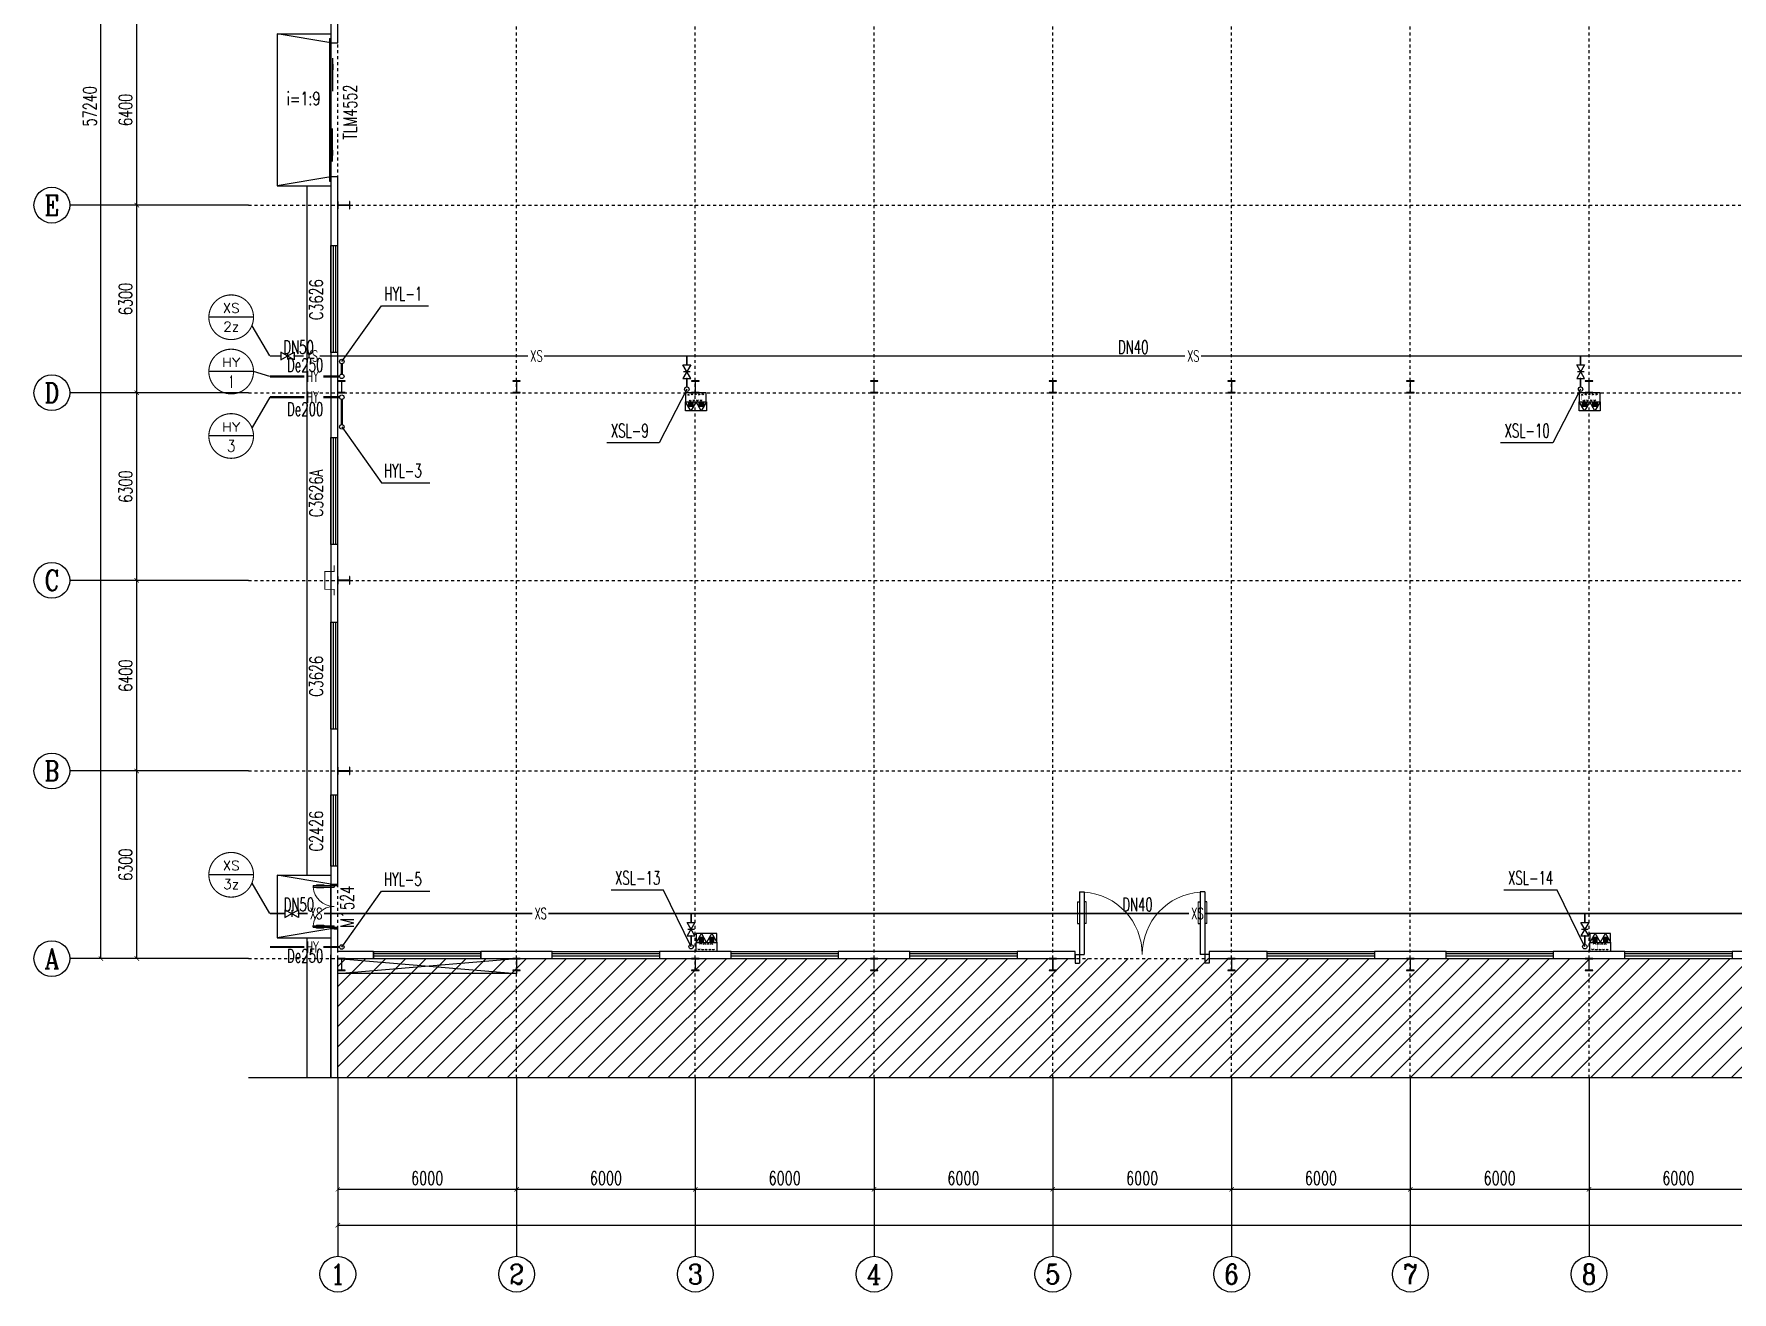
# Model space of a CAD drawing. Header units: millimetres. Extents: x 422266 to 846701, y 53777 to 109039.
# Drawn here: x 422266.1 to 422323.1, y 54717.2 to 54759.5 of the extents above; entities that cross this region are included whole.
import ezdxf
from ezdxf.enums import TextEntityAlignment as Align

# ---------------------------------------------------------------- set-up
doc = ezdxf.new("R2010")
doc.units = ezdxf.units.MM
doc.linetypes.add('DOTE', pattern=[2.42, 2, -0.2, 0.02, -0.2])
for name, color, linetype in [('AXIS_TEXT', 7, 'Continuous'), ('AXIS_外部', 171, 'Continuous'), ('COLUMN', 2, 'Continuous'), ('DIM_SYMB', 171, 'Continuous'), ('DIM_消防', 3, 'Continuous'), ('DIM_雨水', 3, 'Continuous'), ('DOTE', 8, 'DOTE'), ('GROUND', 150, 'Continuous'), ('JZ__灭火器', 6, 'Continuous'), ('PIPE-消防', 1, 'Continuous'), ('PIPE-雨水', 4, 'Continuous'), ('PUB_TEXT', 7, 'Continuous'), ('TEXT_消防', 7, 'Continuous'), ('TEXT_雨水', 7, 'Continuous'), ('TWT_TEXT', 7, 'Continuous'), ('VALVE_消防', 7, 'Continuous'), ('VPIPE-消防', 1, 'Continuous'), ('VPIPE-雨水', 4, 'Continuous'), ('WALL-PARAPET', 6, 'Continuous'), ('WINDOW', 140, 'Continuous'), ('WINDOW_TEXT', 7, 'Continuous')]:
    doc.layers.add(name, color=color, linetype=linetype)
doc.styles.add('_TCH_AXIS', font='COMPLEX', dxfattribs={"bigfont": 'GBCBIG'})
doc.styles.add('_TCH_DIM', font='SIMPLEX', dxfattribs={"bigfont": 'GBCBIG'})
doc.styles.add('_TCH_DIM_T3', font='SIMPLEX', dxfattribs={"width": 0.705882, "bigfont": 'GBCBIG'})
doc.styles.add('_TCH_WINDOW', font='SIMPLEX', dxfattribs={"height": 3.5, "bigfont": 'GBCBIG'})
doc.styles.add('_TWT_CIRCLE', font='COMPLEX', dxfattribs={"width": 1.1, "height": 3, "bigfont": 'HZTXT'})
doc.styles.add('_TWT_PIPEDN', font='SIMPLEX', dxfattribs={"width": 0.8, "height": 3, "bigfont": 'HZTXT'})
doc.styles.add('_TWT_PIPETEXT', font='COMPLEX', dxfattribs={"width": 0.8, "height": 2.5, "bigfont": 'HZTXT'})
doc.styles.add('_TWT_SERIAL', font='COMPLEX', dxfattribs={"width": 0.8, "height": 3, "bigfont": 'HZTXT'})
doc.styles.add('COMPLEX', font='COMPLEX')
doc.dimstyles.new('_TCH_ARCH&&150', dxfattribs={"dimtxt": 446.25, "dimasz": 150, "dimexe": 375, "dimexo": 450, "dimgap": 150, "dimtad": 1, "dimdec": 0, "dimzin": 0, "dimdsep": 46, "dimtxsty": '_TCH_DIM_T3', "dimblk": 'ARCHTICK', "dimcen": 0.09, "dimclrt": 7, "dimazin": 2, "dimtfac": 1, "dimtdec": 0, "dimtix": 1, "dimtmove": 2, "dimatfit": 3, "dimfxl": 0, "dimtolj": 1, "dimtzin": 0, "dimarcsym": 0})

# ---------------------------------------------------------------- blocks, each defined once
blk = doc.blocks.new('A$C3ACC4A1C')
at = {"layer": 'COLUMN'}
h = blk.add_hatch(color=256, dxfattribs=at)
h.paths.add_polyline_path([(125, 400), (0, 400), (0, 388), (120, 388), (120, 200), (125, 200)])
h.paths.add_polyline_path([(250, 400), (125, 400), (125, 200), (130, 200), (130, 388), (250, 388)])
h.paths.add_polyline_path([(250, 12), (130, 12), (130, 200), (125, 200), (125, 0), (250, 0)])
h.paths.add_polyline_path([(125, 200), (120, 200), (120, 12), (0, 12), (0, 0), (125, 0)])
blk.add_lwpolyline([(0, 0), (0, 12), (120, 12), (120, 388), (0, 388), (0, 400), (250, 400), (250, 388), (130, 388), (130, 12), (250, 12), (250, 0)], close=True, dxfattribs=at)
blk = doc.blocks.new('消防软管卷盘')
blk.add_lwpolyline([(4963954, 151899), (4963954, 150312), (4964641, 150312), (4964641, 151899)], close=True)
for points, const_width in [([(4964134, 151704), (4964482, 151704)], 1), ([(4964134, 151566), (4964482, 151566)], 1), ([(4964134, 151428), (4964482, 151428)], 1), ([(4964134, 151290), (4964482, 151290)], 1), ([(4964134, 151152), (4964482, 151152)], 1), ([(4964134, 151014), (4964482, 151014)], 0.1), ([(4964134, 150876), (4964482, 150876)], 1), ([(4964134, 150738), (4964482, 150738)], 1), ([(4964150, 150600), (4964499, 150600)], 1), ([(4964150, 150462), (4964499, 150462)], 1)]:
    blk.add_lwpolyline(points, dxfattribs=dict(const_width=const_width))
for centre, start, end in [((4964134, 151636), 90, 270), ((4964134, 151360), 90, 270), ((4964482, 151498), 270, 90), ((4964482, 151222), 270, 90), ((4964134, 151084), 90, 270), ((4964134, 150808), 90, 270), ((4964150, 150532), 90, 270), ((4964482, 150946), 270, 90), ((4964499, 150670), 270, 90)]:
    blk.add_arc(centre, 69, start, end)
blk = doc.blocks.new('手提式干粉灭火器')
h = blk.add_hatch()
h.set_pattern_fill('ANSI31', color=256, scale=225.365854, style=0)
h.set_pattern_definition([(45, (276289.086, 185586.136), (-19.9197154, 19.9197154), [])])
h.paths.add_polyline_path([(72, 158), (-72, 158), (-72, 19), (72, 19)])
for points in [[(0, 303), (-175, 0), (175, 0)], [(-72, 19), (72, 19), (72, 158), (-72, 158)]]:
    blk.add_lwpolyline(points, close=True)
blk = doc.blocks.new('92623')
blk.add_lwpolyline([(8910066, 83014), (8909273, 83014), (8909273, 82670), (8910066, 82670)], close=True)
at = {"xscale": -0.5, "yscale": 0.5, "zscale": 0.5, "rotation": 89.99999999998747}
blk.add_blockref('消防软管卷盘', (8985223, 2565334), dxfattribs=at)
at = {"layer": 'JZ__灭火器', "xscale": 1.141071624, "yscale": 1.141071624, "zscale": 1.141071624, "rotation": 180}
for p in [(8909466, 83014), (8909863, 83014)]:
    blk.add_blockref('手提式干粉灭火器', p, dxfattribs=at)
blk = doc.blocks.new('$WINLIB2D$00000001')
for p, q in [((-0.5, 0.5), (0.5, 0.5)), ((-0.5, 0.5), (-0.5, -0.5)), ((0.5, -0.5), (0.5, 0.5)), ((0.5, 0.167), (-0.5, 0.167)), ((0.5, -0.167), (-0.5, -0.167)), ((-0.5, -0.5), (0.5, -0.5))]:
    blk.add_line(p, q)
blk = doc.blocks.new('$DorLib2D$00000011')
at = {"lineweight": 13}
for p, q in [((-0.483, 0.396), (-0.483, 0.235)), ((-0.417, 0.396), (-0.417, 0.235)), ((0.417, 0.396), (0.417, 0.235)), ((0.483, 0.396), (0.483, 0.235))]:
    blk.add_line(p, q, dxfattribs=at)
for p, q in [((-0.483, 0.396), (-0.467, 0.396)), ((-0.467, 0.471), (-0.467, -0.062)), ((-0.467, 0.471), (-0.433, 0.471)), ((-0.433, 0.471), (-0.433, 0.004)), ((-0.417, 0.396), (-0.433, 0.396)), ((0.417, 0.396), (0.433, 0.396)), ((0.433, 0.471), (0.433, 0.004)), ((0.467, 0.471), (0.433, 0.471)), ((0.467, 0.471), (0.467, -0.062)), ((0.483, 0.396), (0.467, 0.396)), ((-0.483, 0.235), (-0.467, 0.235)), ((-0.417, 0.235), (-0.433, 0.235)), ((0.417, 0.235), (0.433, 0.235)), ((0.483, 0.235), (0.467, 0.235)), ((-0.5, 0.004), (-0.433, 0.004)), ((-0.5, 0.004), (-0.5, -0.062)), ((0.5, 0.004), (0.433, 0.004)), ((0.5, 0.004), (0.5, -0.062)), ((-0.5, -0.062), (-0.467, -0.062)), ((0.5, -0.062), (0.467, -0.062))]:
    blk.add_line(p, q)
for centre, start, end in [((-0.467, 0.004), 0, 85.904), ((0.467, 0.004), 94.096, 180)]:
    blk.add_arc(centre, 0.467, start, end, dxfattribs=at)
blk = doc.blocks.new('_AXISO')
blk.add_circle((0, 0), 0.5)
at = {"layer": 'AXIS_TEXT', "style": 'COMPLEX', "width": 1.041667}
blk.add_attdef('A', text='', height=0.56, dxfattribs=at).set_placement((-0.25, -0.28), (0.25, -0.28), align=Align.FIT)
blk = doc.blocks.new('_ArchTick')
at = {"color": 0, "linetype": 'ByBlock', "const_width": 0.15}
blk.add_lwpolyline([(-0.5, -0.5), (0.5, 0.5)], dxfattribs=at)
blk = doc.blocks.new('*D72')
at = {"layer": 'AXIS_外部', "color": 0, "lineweight": -2}
for p, q in [((440116, 62966), (440116, 58091)), ((548116, 62966), (548116, 58091)), ((440116, 58466), (548116, 58466))]:
    blk.add_line(p, q, dxfattribs=at)
at = {"layer": 'Defpoints', "color": 0}
for p in [(440116, 63416), (548116, 63416), (548116, 58466)]:
    blk.add_point(p, dxfattribs=at)
at = {"layer": 'AXIS_外部', "color": 0, "lineweight": -2, "xscale": 150, "yscale": 150, "zscale": 150, "rotation": 180}
blk.add_blockref('_ArchTick', (440116, 58466), dxfattribs=at)
at = {"layer": 'AXIS_外部', "color": 0, "lineweight": -2, "xscale": 150, "yscale": 150, "zscale": 150}
blk.add_blockref('_ArchTick', (548116, 58466), dxfattribs=at)
at = {"layer": 'AXIS_外部', "color": 7, "insert": (494116, 58839), "char_height": 446.2, "attachment_point": 5, "style": '_TCH_DIM_T3'}
blk.add_mtext('\\A1;108000', dxfattribs=at)
blk = doc.blocks.new('*D73')
at = {"layer": 'AXIS_外部', "color": 0, "lineweight": -2}
for p, q in [((440116, 62966), (440116, 59291)), ((446116, 62966), (446116, 59291)), ((440116, 59666), (446116, 59666))]:
    blk.add_line(p, q, dxfattribs=at)
at = {"layer": 'Defpoints', "color": 0}
for p in [(440116, 63416), (446116, 63416), (446116, 59666)]:
    blk.add_point(p, dxfattribs=at)
at = {"layer": 'AXIS_外部', "color": 0, "lineweight": -2, "xscale": 150, "yscale": 150, "zscale": 150, "rotation": 180}
blk.add_blockref('_ArchTick', (440116, 59666), dxfattribs=at)
at = {"layer": 'AXIS_外部', "color": 0, "lineweight": -2, "xscale": 150, "yscale": 150, "zscale": 150}
blk.add_blockref('_ArchTick', (446116, 59666), dxfattribs=at)
at = {"layer": 'AXIS_外部', "color": 7, "insert": (443116, 60039), "char_height": 446.2, "attachment_point": 5, "style": '_TCH_DIM_T3'}
blk.add_mtext('\\A1;6000', dxfattribs=at)
blk = doc.blocks.new('*D74')
at = {"layer": 'AXIS_外部', "color": 0, "lineweight": -2}
for p, q in [((446116, 62966), (446116, 59291)), ((452116, 62966), (452116, 59291)), ((446116, 59666), (452116, 59666))]:
    blk.add_line(p, q, dxfattribs=at)
at = {"layer": 'Defpoints', "color": 0}
for p in [(446116, 63416), (452116, 63416), (452116, 59666)]:
    blk.add_point(p, dxfattribs=at)
at = {"layer": 'AXIS_外部', "color": 0, "lineweight": -2, "xscale": 150, "yscale": 150, "zscale": 150, "rotation": 180}
blk.add_blockref('_ArchTick', (446116, 59666), dxfattribs=at)
at = {"layer": 'AXIS_外部', "color": 0, "lineweight": -2, "xscale": 150, "yscale": 150, "zscale": 150}
blk.add_blockref('_ArchTick', (452116, 59666), dxfattribs=at)
at = {"layer": 'AXIS_外部', "color": 7, "insert": (449116, 60039), "char_height": 446.2, "attachment_point": 5, "style": '_TCH_DIM_T3'}
blk.add_mtext('\\A1;6000', dxfattribs=at)
blk = doc.blocks.new('*D75')
at = {"layer": 'AXIS_外部', "color": 0, "lineweight": -2}
for p, q in [((452116, 62966), (452116, 59291)), ((458116, 62966), (458116, 59291)), ((452116, 59666), (458116, 59666))]:
    blk.add_line(p, q, dxfattribs=at)
at = {"layer": 'Defpoints', "color": 0}
for p in [(452116, 63416), (458116, 63416), (458116, 59666)]:
    blk.add_point(p, dxfattribs=at)
at = {"layer": 'AXIS_外部', "color": 0, "lineweight": -2, "xscale": 150, "yscale": 150, "zscale": 150, "rotation": 180}
blk.add_blockref('_ArchTick', (452116, 59666), dxfattribs=at)
at = {"layer": 'AXIS_外部', "color": 0, "lineweight": -2, "xscale": 150, "yscale": 150, "zscale": 150}
blk.add_blockref('_ArchTick', (458116, 59666), dxfattribs=at)
at = {"layer": 'AXIS_外部', "color": 7, "insert": (455116, 60039), "char_height": 446.2, "attachment_point": 5, "style": '_TCH_DIM_T3'}
blk.add_mtext('\\A1;6000', dxfattribs=at)
blk = doc.blocks.new('*D76')
at = {"layer": 'AXIS_外部', "color": 0, "lineweight": -2}
for p, q in [((458116, 62966), (458116, 59291)), ((464116, 62966), (464116, 59291)), ((458116, 59666), (464116, 59666))]:
    blk.add_line(p, q, dxfattribs=at)
at = {"layer": 'Defpoints', "color": 0}
for p in [(458116, 63416), (464116, 63416), (464116, 59666)]:
    blk.add_point(p, dxfattribs=at)
at = {"layer": 'AXIS_外部', "color": 0, "lineweight": -2, "xscale": 150, "yscale": 150, "zscale": 150, "rotation": 180}
blk.add_blockref('_ArchTick', (458116, 59666), dxfattribs=at)
at = {"layer": 'AXIS_外部', "color": 0, "lineweight": -2, "xscale": 150, "yscale": 150, "zscale": 150}
blk.add_blockref('_ArchTick', (464116, 59666), dxfattribs=at)
at = {"layer": 'AXIS_外部', "color": 7, "insert": (461116, 60039), "char_height": 446.2, "attachment_point": 5, "style": '_TCH_DIM_T3'}
blk.add_mtext('\\A1;6000', dxfattribs=at)
blk = doc.blocks.new('*D77')
at = {"layer": 'AXIS_外部', "color": 0, "lineweight": -2}
for p, q in [((464116, 62966), (464116, 59291)), ((470116, 62966), (470116, 59291)), ((464116, 59666), (470116, 59666))]:
    blk.add_line(p, q, dxfattribs=at)
at = {"layer": 'Defpoints', "color": 0}
for p in [(464116, 63416), (470116, 63416), (470116, 59666)]:
    blk.add_point(p, dxfattribs=at)
at = {"layer": 'AXIS_外部', "color": 0, "lineweight": -2, "xscale": 150, "yscale": 150, "zscale": 150, "rotation": 180}
blk.add_blockref('_ArchTick', (464116, 59666), dxfattribs=at)
at = {"layer": 'AXIS_外部', "color": 0, "lineweight": -2, "xscale": 150, "yscale": 150, "zscale": 150}
blk.add_blockref('_ArchTick', (470116, 59666), dxfattribs=at)
at = {"layer": 'AXIS_外部', "color": 7, "insert": (467116, 60039), "char_height": 446.2, "attachment_point": 5, "style": '_TCH_DIM_T3'}
blk.add_mtext('\\A1;6000', dxfattribs=at)
blk = doc.blocks.new('*D78')
at = {"layer": 'AXIS_外部', "color": 0, "lineweight": -2}
for p, q in [((470116, 62966), (470116, 59291)), ((476116, 62966), (476116, 59291)), ((470116, 59666), (476116, 59666))]:
    blk.add_line(p, q, dxfattribs=at)
at = {"layer": 'Defpoints', "color": 0}
for p in [(470116, 63416), (476116, 63416), (476116, 59666)]:
    blk.add_point(p, dxfattribs=at)
at = {"layer": 'AXIS_外部', "color": 0, "lineweight": -2, "xscale": 150, "yscale": 150, "zscale": 150, "rotation": 180}
blk.add_blockref('_ArchTick', (470116, 59666), dxfattribs=at)
at = {"layer": 'AXIS_外部', "color": 0, "lineweight": -2, "xscale": 150, "yscale": 150, "zscale": 150}
blk.add_blockref('_ArchTick', (476116, 59666), dxfattribs=at)
at = {"layer": 'AXIS_外部', "color": 7, "insert": (473116, 60039), "char_height": 446.2, "attachment_point": 5, "style": '_TCH_DIM_T3'}
blk.add_mtext('\\A1;6000', dxfattribs=at)
blk = doc.blocks.new('*D79')
at = {"layer": 'AXIS_外部', "color": 0, "lineweight": -2}
for p, q in [((476116, 62966), (476116, 59291)), ((482116, 62966), (482116, 59291)), ((476116, 59666), (482116, 59666))]:
    blk.add_line(p, q, dxfattribs=at)
at = {"layer": 'Defpoints', "color": 0}
for p in [(476116, 63416), (482116, 63416), (482116, 59666)]:
    blk.add_point(p, dxfattribs=at)
at = {"layer": 'AXIS_外部', "color": 0, "lineweight": -2, "xscale": 150, "yscale": 150, "zscale": 150, "rotation": 180}
blk.add_blockref('_ArchTick', (476116, 59666), dxfattribs=at)
at = {"layer": 'AXIS_外部', "color": 0, "lineweight": -2, "xscale": 150, "yscale": 150, "zscale": 150}
blk.add_blockref('_ArchTick', (482116, 59666), dxfattribs=at)
at = {"layer": 'AXIS_外部', "color": 7, "insert": (479116, 60039), "char_height": 446.2, "attachment_point": 5, "style": '_TCH_DIM_T3'}
blk.add_mtext('\\A1;6000', dxfattribs=at)
blk = doc.blocks.new('*D80')
at = {"layer": 'AXIS_外部', "color": 0, "lineweight": -2}
for p, q in [((482116, 62966), (482116, 59291)), ((488116, 62966), (488116, 59291)), ((482116, 59666), (488116, 59666))]:
    blk.add_line(p, q, dxfattribs=at)
at = {"layer": 'Defpoints', "color": 0}
for p in [(482116, 63416), (488116, 63416), (488116, 59666)]:
    blk.add_point(p, dxfattribs=at)
at = {"layer": 'AXIS_外部', "color": 0, "lineweight": -2, "xscale": 150, "yscale": 150, "zscale": 150, "rotation": 180}
blk.add_blockref('_ArchTick', (482116, 59666), dxfattribs=at)
at = {"layer": 'AXIS_外部', "color": 0, "lineweight": -2, "xscale": 150, "yscale": 150, "zscale": 150}
blk.add_blockref('_ArchTick', (488116, 59666), dxfattribs=at)
at = {"layer": 'AXIS_外部', "color": 7, "insert": (485116, 60039), "char_height": 446.2, "attachment_point": 5, "style": '_TCH_DIM_T3'}
blk.add_mtext('\\A1;6000', dxfattribs=at)
blk = doc.blocks.new('*D112')
at = {"layer": 'AXIS_外部', "color": 0, "lineweight": -2}
for p, q in [((436666, 124656), (431791, 124656)), ((432166, 67416), (432166, 124656)), ((436666, 67416), (431791, 67416))]:
    blk.add_line(p, q, dxfattribs=at)
at = {"layer": 'Defpoints', "color": 0}
for p in [(432166, 124656), (437116, 124656), (437116, 67416)]:
    blk.add_point(p, dxfattribs=at)
at = {"layer": 'AXIS_外部', "color": 0, "lineweight": -2, "xscale": 150, "yscale": 150, "zscale": 150}
for p, rotation in [((432166, 124656), 90), ((432166, 67416), 270)]:
    blk.add_blockref('_ArchTick', p, dxfattribs=dict(at, rotation=rotation))
at = {"layer": 'AXIS_外部', "color": 7, "insert": (431793, 96036), "char_height": 446.2, "attachment_point": 5, "rotation": 90, "style": '_TCH_DIM_T3'}
blk.add_mtext('\\A1;57240', dxfattribs=at)
blk = doc.blocks.new('*D113')
at = {"layer": 'AXIS_外部', "color": 0, "lineweight": -2}
for p, q in [((436666, 73716), (432991, 73716)), ((433366, 67416), (433366, 73716)), ((436666, 67416), (432991, 67416))]:
    blk.add_line(p, q, dxfattribs=at)
at = {"layer": 'Defpoints', "color": 0}
for p in [(433366, 73716), (437116, 73716), (437116, 67416)]:
    blk.add_point(p, dxfattribs=at)
at = {"layer": 'AXIS_外部', "color": 0, "lineweight": -2, "xscale": 150, "yscale": 150, "zscale": 150}
for p, rotation in [((433366, 73716), 90), ((433366, 67416), 270)]:
    blk.add_blockref('_ArchTick', p, dxfattribs=dict(at, rotation=rotation))
at = {"layer": 'AXIS_外部', "color": 7, "insert": (432993, 70566), "char_height": 446.2, "attachment_point": 5, "rotation": 90, "style": '_TCH_DIM_T3'}
blk.add_mtext('\\A1;6300', dxfattribs=at)
blk = doc.blocks.new('*D114')
at = {"layer": 'AXIS_外部', "color": 0, "lineweight": -2}
for p, q in [((436666, 80116), (432991, 80116)), ((433366, 73716), (433366, 80116)), ((436666, 73716), (432991, 73716))]:
    blk.add_line(p, q, dxfattribs=at)
at = {"layer": 'Defpoints', "color": 0}
for p in [(433366, 80116), (437116, 80116), (437116, 73716)]:
    blk.add_point(p, dxfattribs=at)
at = {"layer": 'AXIS_外部', "color": 0, "lineweight": -2, "xscale": 150, "yscale": 150, "zscale": 150}
for p, rotation in [((433366, 80116), 90), ((433366, 73716), 270)]:
    blk.add_blockref('_ArchTick', p, dxfattribs=dict(at, rotation=rotation))
at = {"layer": 'AXIS_外部', "color": 7, "insert": (432993, 76916), "char_height": 446.2, "attachment_point": 5, "rotation": 90, "style": '_TCH_DIM_T3'}
blk.add_mtext('\\A1;6400', dxfattribs=at)
blk = doc.blocks.new('*D115')
at = {"layer": 'AXIS_外部', "color": 0, "lineweight": -2}
for p, q in [((436666, 86416), (432991, 86416)), ((433366, 80116), (433366, 86416)), ((436666, 80116), (432991, 80116))]:
    blk.add_line(p, q, dxfattribs=at)
at = {"layer": 'Defpoints', "color": 0}
for p in [(433366, 86416), (437116, 86416), (437116, 80116)]:
    blk.add_point(p, dxfattribs=at)
at = {"layer": 'AXIS_外部', "color": 0, "lineweight": -2, "xscale": 150, "yscale": 150, "zscale": 150}
for p, rotation in [((433366, 86416), 90), ((433366, 80116), 270)]:
    blk.add_blockref('_ArchTick', p, dxfattribs=dict(at, rotation=rotation))
at = {"layer": 'AXIS_外部', "color": 7, "insert": (432993, 83266), "char_height": 446.2, "attachment_point": 5, "rotation": 90, "style": '_TCH_DIM_T3'}
blk.add_mtext('\\A1;6300', dxfattribs=at)
blk = doc.blocks.new('*D116')
at = {"layer": 'AXIS_外部', "color": 0, "lineweight": -2}
for p, q in [((436666, 92716), (432991, 92716)), ((433366, 86416), (433366, 92716)), ((436666, 86416), (432991, 86416))]:
    blk.add_line(p, q, dxfattribs=at)
at = {"layer": 'Defpoints', "color": 0}
for p in [(433366, 92716), (437116, 92716), (437116, 86416)]:
    blk.add_point(p, dxfattribs=at)
at = {"layer": 'AXIS_外部', "color": 0, "lineweight": -2, "xscale": 150, "yscale": 150, "zscale": 150}
for p, rotation in [((433366, 92716), 90), ((433366, 86416), 270)]:
    blk.add_blockref('_ArchTick', p, dxfattribs=dict(at, rotation=rotation))
at = {"layer": 'AXIS_外部', "color": 7, "insert": (432993, 89566), "char_height": 446.2, "attachment_point": 5, "rotation": 90, "style": '_TCH_DIM_T3'}
blk.add_mtext('\\A1;6300', dxfattribs=at)
blk = doc.blocks.new('*D117')
at = {"layer": 'AXIS_外部', "color": 0, "lineweight": -2}
for p, q in [((436666, 99116), (432991, 99116)), ((433366, 92716), (433366, 99116)), ((436666, 92716), (432991, 92716))]:
    blk.add_line(p, q, dxfattribs=at)
at = {"layer": 'Defpoints', "color": 0}
for p in [(433366, 99116), (437116, 99116), (437116, 92716)]:
    blk.add_point(p, dxfattribs=at)
at = {"layer": 'AXIS_外部', "color": 0, "lineweight": -2, "xscale": 150, "yscale": 150, "zscale": 150}
for p, rotation in [((433366, 99116), 90), ((433366, 92716), 270)]:
    blk.add_blockref('_ArchTick', p, dxfattribs=dict(at, rotation=rotation))
at = {"layer": 'AXIS_外部', "color": 7, "insert": (432993, 95916), "char_height": 446.2, "attachment_point": 5, "rotation": 90, "style": '_TCH_DIM_T3'}
blk.add_mtext('\\A1;6400', dxfattribs=at)
blk = doc.blocks.new('$DorLib2D$00000130')
at = {"color": 0, "linetype": 'Continuous'}
for p, q in [((-0.533, 0.66), (-0.533, 0.513)), ((0, 0.66), (-0.533, 0.66)), ((0, 0.513), (0, 0.66)), ((0.533, 0.66), (0, 0.66)), ((0.533, 0.66), (0.533, 0.513)), ((0, 0.513), (-0.533, 0.513)), ((0.533, 0.513), (0, 0.513)), ((-0.385, 0.269), (-0.14, 0.269)), ((-0.385, 0.269), (-0.3, 0.214)), ((-0.3, 0.214), (-0.3, 0.269)), ((0.385, 0.269), (0.14, 0.269)), ((0.3, 0.214), (0.3, 0.269)), ((0.385, 0.269), (0.3, 0.214))]:
    blk.add_line(p, q, dxfattribs=at)
blk = doc.blocks.new('$VALVE$00000296')
for points in [[(-125, 72), (-125, -72), (125, 72), (125, -72), (-125, 72)], [(0, 60), (0, -64)]]:
    blk.add_lwpolyline(points)
for p in [(-125, 0), (125, 0)]:
    blk.add_point(p)
blk = doc.blocks.new('2325')
h = blk.add_hatch()
h.set_pattern_fill('ANSI31', color=250, scale=300, style=0)
h.set_pattern_definition([(45, (-1640675.63, -18819387.4), (-336.759605, 336.759605), [])])
h.paths.add_polyline_path([(548116.3, 67415.8), (440116.3, 67415.8), (440116.3, 63415.8), (494002.8, 63415.8), (494079.3, 63625.8), (494153.3, 63205.8), (494227.8, 63415.8), (548116.3, 63415.8)])
h.paths.add_polyline_path([(492909.1, 64993.8), (493665.2, 64993.8), (493665.2, 66241.2), (492909.1, 66241.2)], flags=24)
h.paths.add_polyline_path([(491535.8, 64970), (493337.3, 64970), (493337.3, 66291.6), (491535.8, 66291.6)], flags=24)
h.paths.add_polyline_path([(490527.3, 64993.8), (491963.9, 64993.8), (491963.9, 66241.2), (490527.3, 66241.2)], flags=24)
h.paths.add_polyline_path([(489149.2, 64953.9), (490960.2, 64953.9), (490960.2, 66303.9), (489149.2, 66303.9)], flags=24)
at = {"color": 250}
for p, q in [((440116.3, 66915.8), (446116.3, 67415.8)), ((440116.3, 67415.8), (446116.3, 66915.8))]:
    blk.add_line(p, q, dxfattribs=at)
at = {"const_width": 30}
blk.add_lwpolyline([(439996.3, 79615.8), (439996.3, 79815.8), (439676.3, 79815.8), (439676.3, 80415.8), (439996.3, 80415.8), (439996.3, 80615.8)], dxfattribs=at)
at = {"color": 250}
blk.add_lwpolyline([(440116.3, 67415.8), (446116.3, 67415.8), (446116.3, 66915.8), (440116.3, 66915.8)], close=True, dxfattribs=at)
at = {"layer": 'AXIS_外部'}
for p, q in [((437116.3, 92715.8), (431116.3, 92715.8)), ((437116.3, 86415.8), (431116.3, 86415.8)), ((437116.3, 80115.8), (431116.3, 80115.8)), ((437116.3, 73715.8), (431116.3, 73715.8)), ((437116.3, 67415.8), (431116.3, 67415.8)), ((440116.3, 63415.8), (440116.3, 57415.8)), ((446116.3, 63415.8), (446116.3, 57415.8)), ((452116.3, 63415.8), (452116.3, 57415.8)), ((458116.3, 63415.8), (458116.3, 57415.8)), ((464116.3, 63415.8), (464116.3, 57415.8)), ((470116.3, 63415.8), (470116.3, 57415.8)), ((476116.3, 63415.8), (476116.3, 57415.8)), ((482116.3, 63415.8), (482116.3, 57415.8))]:
    blk.add_line(p, q, dxfattribs=at)
at = {"layer": 'DIM_SYMB'}
blk.add_lwpolyline([(439715.2, 95913.4, 0, 0, 0), (438702.4, 95913.4, 120, 0, 0), (438252.4, 95913.4, 0, 0, 0)], format="xyseb", dxfattribs=at)
at = {"layer": 'DIM_SYMB', "color": 150}
blk.add_lwpolyline([(437116.3, 63415.8), (494002.8, 63415.8), (494079.3, 63625.8), (494153.3, 63205.8), (494227.8, 63415.8), (551116.3, 63415.8)], dxfattribs=at)
at = {"layer": 'DIM_消防'}
for p, q in [((437286.2, 88951.9), (435786.2, 88951.9)), ((437838.4, 87650.6), (437244, 88665.5)), ((437286.2, 87128.4), (435786.2, 87128.4)), ((437838.4, 86965.8), (437286.2, 87128.4)), ((437838.4, 86265.8), (437244, 85250.9)), ((451832, 86535.4), (450903.2, 84738.7)), ((481832, 86535.4), (480903.2, 84738.7)), ((437286.2, 84964.5), (435786.2, 84964.5)), ((450903.2, 84738.7), (449144.2, 84738.7)), ((480903.2, 84738.7), (479144.2, 84738.7)), ((437286.2, 70228.5), (435786.2, 70228.5)), ((437838.4, 68927.3), (437244, 69942.2)), ((451045.2, 69717.1), (449286.1, 69717.1)), ((451974, 67812), (451045.2, 69717.1)), ((481045.2, 69717.1), (479259.5, 69717.1)), ((481974, 67812), (481045.2, 69717.1))]:
    blk.add_line(p, q, dxfattribs=at)
at = {"layer": 'DIM_消防', "const_width": 37.5}
for points in [[(437286.2, 88951.9, 1), (435786.2, 88951.9, 1)], [(437286.2, 87128.4, 1), (435786.2, 87128.4, 1)], [(437286.2, 84964.5, 1), (435786.2, 84964.5, 1)], [(437286.2, 70228.5, 1), (435786.2, 70228.5, 1)]]:
    blk.add_lwpolyline(points, format="xyb", close=True, dxfattribs=at)
at = {"layer": 'DIM_雨水'}
for p, q in [((440249, 87464.5), (441583.1, 89338.7)), ((441583.1, 89338.7), (443157.6, 89338.7)), ((440249, 85269.7), (441583.1, 83395.6)), ((441583.1, 83395.6), (443209.9, 83395.6)), ((440249, 67801.9), (441583.1, 69676)), ((441583.1, 69676), (443209.9, 69676))]:
    blk.add_line(p, q, dxfattribs=at)
at = {"layer": 'DOTE'}
for p, q in [((440116.3, 63415.8), (440116.3, 127415.8)), ((446116.3, 63415.8), (446116.3, 127415.8)), ((452116.3, 63415.8), (452116.3, 127415.8)), ((458116.3, 63415.8), (458116.3, 127415.8)), ((464116.3, 63415.8), (464116.3, 127415.8)), ((470116.3, 63415.8), (470116.3, 127415.8)), ((476116.3, 63415.8), (476116.3, 127415.8)), ((482116.3, 63415.8), (482116.3, 127415.8)), ((437116.3, 92715.8), (551116.3, 92715.8)), ((437116.3, 86415.8), (551116.3, 86415.8)), ((437116.3, 80115.8), (551116.3, 80115.8)), ((437116.3, 73715.8), (551116.3, 73715.8)), ((437116.3, 67415.8), (551116.3, 67415.8))]:
    blk.add_line(p, q, dxfattribs=at)
at = {"layer": 'GROUND', "color": 8}
for p, q in [((438076.3, 98465.8), (438076.3, 93365.8)), ((438076.3, 98465.8), (439876.3, 98465.8)), ((439876.3, 98165.8), (438076.3, 98465.8)), ((439876.3, 98465.8), (439876.3, 93365.8)), ((439876.3, 93665.8), (438076.3, 93365.8)), ((438076.3, 93365.8), (439876.3, 93365.8)), ((439076.3, 93365.8), (439076.3, 70215.8)), ((439876.3, 93365.8), (439876.3, 70215.8)), ((438076.3, 70215.8), (438076.3, 68115.8)), ((438076.3, 70215.8), (439876.3, 70215.8)), ((439876.3, 69915.8), (438076.3, 70215.8)), ((439876.3, 70215.8), (439876.3, 68115.8)), ((439876.3, 68415.8), (438076.3, 68115.8)), ((438076.3, 68115.8), (439876.3, 68115.8)), ((439076.3, 68115.8), (439076.3, 63415.8)), ((439876.3, 68115.8), (439876.3, 63415.8)), ((439876.3, 63415.8), (548356.3, 63415.8))]:
    blk.add_line(p, q, dxfattribs=at)
at = {"layer": 'PIPE-消防', "linetype": 'Continuous', "ltscale": 1.5, "const_width": 52.5}
for points in [[(438199.8, 87650.6), (437838.4, 87650.6)], [(438965.9, 87650.6), (438649.8, 87650.6)], [(446503.2, 87650.6), (439504.4, 87650.6)], [(451832, 87650.6), (447041.8, 87650.6)], [(451832, 87349.4), (451832, 87650.6)], [(468550, 87650.6), (451832, 87650.6)], [(481832, 87650.6), (469088.5, 87650.6)], [(481832, 87349.4), (481832, 87650.6)], [(493373.3, 87650.6), (481832, 87650.6)], [(451832, 86610.4), (451832, 86899.4)], [(481832, 86610.4), (481832, 86899.4)], [(438341.8, 68927.3), (437838.4, 68927.3)], [(439107.8, 68927.3), (438791.8, 68927.3)], [(446645.2, 68927.3), (439646.4, 68927.3)], [(451974, 68927.3), (447183.8, 68927.3)], [(451974, 68626.1), (451974, 68927.3)], [(468692, 68927.3), (451974, 68927.3)], [(481974, 68927.3), (469230.5, 68927.3)], [(481974, 68626.1), (481974, 68927.3)], [(493515.3, 68927.3), (481974, 68927.3)], [(451974, 67887), (451974, 68176.1)], [(481974, 67887), (481974, 68176.1)]]:
    blk.add_lwpolyline(points, dxfattribs=at)
at = {"layer": 'PIPE-雨水', "linetype": 'Continuous', "ltscale": 1.5, "const_width": 75}
for points in [[(440249, 87389.5), (440249, 87040.8)], [(438987.8, 86965.8), (437838.4, 86965.8)], [(440174, 86965.8), (439629.2, 86965.8)], [(438987.8, 86265.8), (437838.4, 86265.8)], [(440174, 86265.8), (439629.2, 86265.8)], [(440249, 85344.7), (440249, 86190.8)], [(438987.8, 67801.9), (437838.4, 67801.9)], [(440174, 67801.9), (439629.2, 67801.9)]]:
    blk.add_lwpolyline(points, dxfattribs=at)
at = {"layer": 'VPIPE-消防', "linetype": 'Continuous'}
for centre in [(451832, 86535.4), (481832, 86535.4), (451974, 67812), (481974, 67812)]:
    blk.add_circle(centre, 75, dxfattribs=at)
at = {"layer": 'VPIPE-雨水', "linetype": 'Continuous'}
for centre in [(440249, 87464.5), (440249, 86965.8), (440249, 86265.8), (440249, 85269.7), (440249, 67801.9)]:
    blk.add_circle(centre, 75, dxfattribs=at)
at = {"layer": 'WALL-PARAPET'}
for p, q in [((439876.3, 100465.8), (439876.3, 98165.8)), ((440116.3, 98165.8), (440116.3, 100465.8)), ((439876.3, 98165.8), (440116.3, 98165.8)), ((440116.3, 93665.8), (439876.3, 93665.8)), ((439876.3, 93665.8), (439876.3, 91365.8)), ((440116.3, 91365.8), (440116.3, 93665.8)), ((439876.3, 91365.8), (440116.3, 91365.8)), ((440116.3, 87765.8), (439876.3, 87765.8)), ((439876.3, 87765.8), (439876.3, 84915.8)), ((440116.3, 84915.8), (440116.3, 87765.8)), ((439876.3, 84915.8), (440116.3, 84915.8)), ((440116.3, 81315.8), (439876.3, 81315.8)), ((439876.3, 81315.8), (439876.3, 78715.8)), ((440116.3, 78715.8), (440116.3, 81315.8)), ((439876.3, 78715.8), (440116.3, 78715.8)), ((440116.3, 75115.8), (439876.3, 75115.8)), ((439876.3, 75115.8), (439876.3, 72915.8)), ((440116.3, 72915.8), (440116.3, 75115.8)), ((439876.3, 72915.8), (440116.3, 72915.8)), ((440116.3, 70515.8), (439876.3, 70515.8)), ((439876.3, 70515.8), (439876.3, 69915.8)), ((440116.3, 69915.8), (440116.3, 70515.8)), ((439876.3, 69915.8), (440116.3, 69915.8)), ((440116.3, 68415.8), (439876.3, 68415.8)), ((439876.3, 68415.8), (439876.3, 67535.8)), ((440116.3, 67655.8), (440116.3, 68415.8)), ((439876.3, 63415.8), (439876.3, 67535.8)), ((441316.3, 67655.8), (440116.3, 67655.8)), ((440116.3, 67415.8), (441316.3, 67415.8)), ((440116.3, 63415.8), (440116.3, 67415.8)), ((441316.3, 67415.8), (441316.3, 67655.8)), ((447316.3, 67655.8), (444916.3, 67655.8)), ((444916.3, 67655.8), (444916.3, 67415.8)), ((444916.3, 67415.8), (447316.3, 67415.8)), ((447316.3, 67415.8), (447316.3, 67655.8)), ((453316.3, 67655.8), (450916.3, 67655.8)), ((450916.3, 67655.8), (450916.3, 67415.8)), ((450916.3, 67415.8), (453316.3, 67415.8)), ((453316.3, 67415.8), (453316.3, 67655.8)), ((459316.3, 67655.8), (456916.3, 67655.8)), ((456916.3, 67655.8), (456916.3, 67415.8)), ((456916.3, 67415.8), (459316.3, 67415.8)), ((459316.3, 67415.8), (459316.3, 67655.8)), ((464866.3, 67655.8), (462916.3, 67655.8)), ((462916.3, 67655.8), (462916.3, 67415.8)), ((462916.3, 67415.8), (464866.3, 67415.8)), ((464866.3, 67415.8), (464866.3, 67655.8)), ((471316.3, 67655.8), (469366.3, 67655.8)), ((469366.3, 67655.8), (469366.3, 67415.8)), ((469366.3, 67415.8), (471316.3, 67415.8)), ((471316.3, 67415.8), (471316.3, 67655.8)), ((477316.3, 67655.8), (474916.3, 67655.8)), ((474916.3, 67655.8), (474916.3, 67415.8)), ((474916.3, 67415.8), (477316.3, 67415.8)), ((477316.3, 67415.8), (477316.3, 67655.8)), ((483316.3, 67655.8), (480916.3, 67655.8)), ((480916.3, 67655.8), (480916.3, 67415.8)), ((480916.3, 67415.8), (483316.3, 67415.8)), ((483316.3, 67415.8), (483316.3, 67655.8)), ((489316.3, 67655.8), (486916.3, 67655.8)), ((486916.3, 67655.8), (486916.3, 67415.8)), ((486916.3, 67415.8), (489316.3, 67415.8)), ((439876.3, 63415.8), (440116.3, 63415.8))]:
    blk.add_line(p, q, dxfattribs=at)
at = {"layer": 'WINDOW'}
blk.add_line((439876.3, 68415.8), (439876.3, 69915.8), dxfattribs=at)
at = {"xscale": -0.882, "yscale": 0.882, "zscale": 0.882}
for p in [(8310464.6, 12894.2), (8340464.6, 12894.2)]:
    blk.add_blockref('92623', p, dxfattribs=at)
at = {"xscale": 0.882, "yscale": 0.882, "zscale": 0.882, "rotation": 180}
for p in [(8310819.1, 141176.9), (8340819.1, 141176.9)]:
    blk.add_blockref('92623', p, dxfattribs=at)
at = {"layer": 'AXIS_外部'}
ref = blk.add_blockref('_AXISO', (430516.3, 92715.8), dxfattribs=dict(at, xscale=1200, yscale=1200, zscale=1200))
ref.add_attrib('A', 'E', dxfattribs={"layer": 'AXIS_TEXT', "height": 672.5, "style": '_TCH_AXIS', "width": 0.982456}).set_placement((430264.6, 92379.6), (430768, 92379.6), align=Align.FIT)
ref = blk.add_blockref('_AXISO', (430516.3, 86415.8), dxfattribs=dict(at, xscale=1200, yscale=1200, zscale=1200))
ref.add_attrib('A', 'D', dxfattribs={"layer": 'AXIS_TEXT', "height": 672.5, "style": '_TCH_AXIS', "width": 0.924665}).set_placement((430264.6, 86079.6), (430768, 86079.6), align=Align.FIT)
ref = blk.add_blockref('_AXISO', (430516.3, 80115.8), dxfattribs=dict(at, xscale=1200, yscale=1200, zscale=1200))
ref.add_attrib('A', 'C', dxfattribs={"layer": 'AXIS_TEXT', "height": 678, "style": '_TCH_AXIS', "width": 1.024}).set_placement((430268.3, 79776.8), (430764.2, 79776.8), align=Align.FIT)
ref = blk.add_blockref('_AXISO', (430516.3, 73715.8), dxfattribs=dict(at, xscale=1200, yscale=1200, zscale=1200))
ref.add_attrib('A', 'B', dxfattribs={"layer": 'AXIS_TEXT', "height": 672.5, "style": '_TCH_AXIS', "width": 0.924665}).set_placement((430264.6, 73379.6), (430768, 73379.6), align=Align.FIT)
ref = blk.add_blockref('_AXISO', (430516.3, 67415.8), dxfattribs=dict(at, xscale=1200, yscale=1200, zscale=1200))
ref.add_attrib('A', 'A', dxfattribs={"layer": 'AXIS_TEXT', "height": 678, "style": '_TCH_AXIS', "width": 0.853333}).set_placement((430268.3, 67076.8), (430764.2, 67076.8), align=Align.FIT)
ref = blk.add_blockref('_AXISO', (440116.3, 56815.8), dxfattribs=dict(at, xscale=1200, yscale=1200, zscale=1200))
ref.add_attrib('A', '1', dxfattribs={"layer": 'AXIS_TEXT', "height": 676.6, "style": '_TCH_AXIS', "width": 1.716475}).set_placement((439867.4, 56477.5), (440365.2, 56477.5), align=Align.FIT)
ref = blk.add_blockref('_AXISO', (446116.3, 56815.8), dxfattribs=dict(at, xscale=1200, yscale=1200, zscale=1200))
ref.add_attrib('A', '2', dxfattribs={"layer": 'AXIS_TEXT', "height": 675.3, "style": '_TCH_AXIS', "width": 1.109827}).set_placement((445866.5, 56478.2), (446366.1, 56478.2), align=Align.FIT)
ref = blk.add_blockref('_AXISO', (452116.3, 56815.8), dxfattribs=dict(at, xscale=1200, yscale=1200, zscale=1200))
ref.add_attrib('A', '3', dxfattribs={"layer": 'AXIS_TEXT', "height": 678, "style": '_TCH_AXIS', "width": 1.097143}).set_placement((451868.3, 56476.8), (452364.2, 56476.8), align=Align.FIT)
ref = blk.add_blockref('_AXISO', (458116.3, 56815.8), dxfattribs=dict(at, xscale=1200, yscale=1200, zscale=1200))
ref.add_attrib('A', '4', dxfattribs={"layer": 'AXIS_TEXT', "height": 675.3, "style": '_TCH_AXIS', "width": 0.971098}).set_placement((457866.5, 56478.2), (458366.1, 56478.2), align=Align.FIT)
ref = blk.add_blockref('_AXISO', (464116.3, 56815.8), dxfattribs=dict(at, xscale=1200, yscale=1200, zscale=1200))
ref.add_attrib('A', '5', dxfattribs={"layer": 'AXIS_TEXT', "height": 675.3, "style": '_TCH_AXIS', "width": 1.109827}).set_placement((463866.5, 56478.2), (464366.1, 56478.2), align=Align.FIT)
ref = blk.add_blockref('_AXISO', (470116.3, 56815.8), dxfattribs=dict(at, xscale=1200, yscale=1200, zscale=1200))
ref.add_attrib('A', '6', dxfattribs={"layer": 'AXIS_TEXT', "height": 678, "style": '_TCH_AXIS', "width": 1.097143}).set_placement((469868.3, 56476.8), (470364.2, 56476.8), align=Align.FIT)
ref = blk.add_blockref('_AXISO', (476116.3, 56815.8), dxfattribs=dict(at, xscale=1200, yscale=1200, zscale=1200))
ref.add_attrib('A', '7', dxfattribs={"layer": 'AXIS_TEXT', "height": 675.3, "style": '_TCH_AXIS', "width": 1.109827}).set_placement((475866.5, 56478.2), (476366.1, 56478.2), align=Align.FIT)
ref = blk.add_blockref('_AXISO', (482116.3, 56815.8), dxfattribs=dict(at, xscale=1200, yscale=1200, zscale=1200))
ref.add_attrib('A', '8', dxfattribs={"layer": 'AXIS_TEXT', "height": 678, "style": '_TCH_AXIS', "width": 1.097143}).set_placement((481868.3, 56476.8), (482364.2, 56476.8), align=Align.FIT)
at = {"layer": 'COLUMN', "xscale": -1, "rotation": 270}
for p in [(440116.3, 92590.8), (440116.3, 79990.8), (440116.3, 73590.8)]:
    blk.add_blockref('A$C3ACC4A1C', p, dxfattribs=at)
at = {"layer": 'COLUMN', "xscale": -1}
for p in [(440366.3, 86415.8), (446241.3, 86415.8), (452241.3, 86415.8), (458241.3, 86415.8), (464241.3, 86415.8), (470241.3, 86415.8), (476241.3, 86415.8), (482241.3, 86415.8), (440366.3, 67015.8), (446241.3, 67015.8), (452241.3, 67015.8), (458241.3, 67015.8), (464241.3, 67015.8), (470241.3, 67015.8), (476241.3, 67015.8), (482241.3, 67015.8)]:
    blk.add_blockref('A$C3ACC4A1C', p, dxfattribs=at)
at = {"layer": 'VALVE_消防', "zscale": 1.8}
for p, xscale, yscale, rotation in [((438424.8, 87650.6), -1.8, -1.8, 180), ((451832, 87124.4), 1.8, 1.8, 90), ((481832, 87124.4), 1.8, 1.8, 90), ((438566.8, 68927.3), -1.8, -1.8, 180), ((451974, 68401.1), 1.8, 1.8, 90), ((481974, 68401.1), 1.8, 1.8, 90)]:
    blk.add_blockref('$VALVE$00000296', p, dxfattribs=dict(at, xscale=xscale, yscale=yscale, rotation=rotation))
at = {"layer": 'WINDOW'}
ref = blk.add_blockref('$DorLib2D$00000130', (439996.3, 95915.8), dxfattribs=dict(at, xscale=4500, yscale=240, zscale=4500, rotation=90))
ref.add_attrib('A', 'TLM4552', (440751.9, 94918.3), dxfattribs={"layer": 'WINDOW_TEXT', "height": 446.25, "rotation": 90, "style": '_TCH_WINDOW', "width": 0.705882})
ref = blk.add_blockref('$WINLIB2D$00000001', (439996.3, 89565.8), dxfattribs=dict(at, xscale=3600.000000003725, yscale=-240, zscale=3600.000000003725, rotation=90))
ref.add_attrib('A', 'C3626', (439616.9, 88860.8), dxfattribs={"layer": 'WINDOW_TEXT', "height": 446.25, "rotation": 90, "style": '_TCH_WINDOW', "width": 0.705882})
ref = blk.add_blockref('$WINLIB2D$00000001', (439996.3, 83115.8), dxfattribs=dict(at, xscale=3600.000000003725, yscale=-240, zscale=3600.000000003725, rotation=90))
ref.add_attrib('A', 'C3626A', (439616.9, 82238.3), dxfattribs={"layer": 'WINDOW_TEXT', "height": 446.25, "rotation": 90, "style": '_TCH_WINDOW', "width": 0.705882})
ref = blk.add_blockref('$WINLIB2D$00000001', (439996.3, 76915.8), dxfattribs=dict(at, xscale=3600.000000003725, yscale=-240, zscale=3600.000000003725, rotation=90))
ref.add_attrib('A', 'C3626', (439616.9, 76210.8), dxfattribs={"layer": 'WINDOW_TEXT', "height": 446.25, "rotation": 90, "style": '_TCH_WINDOW', "width": 0.705882})
ref = blk.add_blockref('$WINLIB2D$00000001', (439996.3, 71715.8), dxfattribs=dict(at, xscale=2400, yscale=-240, zscale=2400, rotation=90))
ref.add_attrib('A', 'C2426', (439616.9, 71010.8), dxfattribs={"layer": 'WINDOW_TEXT', "height": 446.25, "rotation": 90, "style": '_TCH_WINDOW', "width": 0.705882})
ref = blk.add_blockref('$DorLib2D$00000011', (439996.3, 69165.8), dxfattribs=dict(at, xscale=1500, yscale=1500, zscale=1500, rotation=90))
ref.add_attrib('A', 'M1524', (440652.1, 68453.3), dxfattribs={"layer": 'WINDOW_TEXT', "height": 446.25, "rotation": 90, "style": '_TCH_WINDOW', "width": 0.705882})
at = {"layer": 'WINDOW', "rotation": 180}
for name, p, xscale, yscale, zscale in [('$DorLib2D$00000011', (467116.3, 67535.8), -4500.000027132919, -4500.000027132919, -4500.000027132919), ('$WINLIB2D$00000001', (443116.3, 67535.8), -3600.000000003725, -240, -3600.000000003725), ('$WINLIB2D$00000001', (449116.3, 67535.8), -3600.000000003725, 240, -3600.000000003725), ('$WINLIB2D$00000001', (455116.3, 67535.8), -3600.000000003725, 240, -3600.000000003725), ('$WINLIB2D$00000001', (461116.3, 67535.8), -3600.000000003725, 240, -3600.000000003725), ('$WINLIB2D$00000001', (473116.3, 67535.8), -3600.000000003725, 240, -3600.000000003725), ('$WINLIB2D$00000001', (479116.3, 67535.8), -3600.000000003725, 240, -3600.000000003725), ('$WINLIB2D$00000001', (485116.3, 67535.8), -3600.000000003725, 240, -3600.000000003725)]:
    blk.add_blockref(name, p, dxfattribs=dict(at, xscale=xscale, yscale=yscale, zscale=zscale))
at = {"layer": 'DIM_消防', "color": 7, "style": '_TWT_CIRCLE'}
for s, height, p, p2 in [('XS', 317.96, (436253, 89102.5), (436819.3, 89102.5)), ('2z', 329.14, (436269, 88474.1), (436803.4, 88474.1)), ('HY', 303.36, (436234.3, 87281.7), (436838.1, 87281.7)), ('1', 406.2, (436483, 86585.4), (436589.4, 86585.4)), ('HY', 303.36, (436234.3, 85117.8), (436838.1, 85117.8)), ('3', 388.1, (436393.9, 84437.1), (436678.5, 84437.1)), ('XS', 317.96, (436253, 70379.1), (436819.3, 70379.1)), ('3z', 329.14, (436269, 69750.7), (436803.4, 69750.7))]:
    blk.add_text(s, height=height, dxfattribs=at).set_placement(p, p2, align=Align.FIT)
at = {"layer": 'PUB_TEXT', "style": '_TCH_DIM', "width": 0.705882}
blk.add_text('i=1:9', height=446.25, rotation=360, dxfattribs=at).set_placement((438398.8, 96070.9))
at = {"layer": 'TEXT_消防', "linetype": 'Continuous', "style": '_TWT_PIPEDN', "width": 0.64}
for s, p in [('DN50', (438286.6, 87725.6)), ('DN40', (466304, 87725.6)), ('DN50', (438296.5, 69002.3)), ('DN40', (466446, 69002.3))]:
    blk.add_text(s, height=450, dxfattribs=at).set_placement(p)
at = {"layer": 'TEXT_消防', "style": '_TWT_PIPETEXT', "width": 0.64}
for p in [(439040.9, 87463.1), (446578.2, 87463.1), (468625, 87463.1), (439182.8, 68739.8), (446720.2, 68739.8), (468767, 68739.8)]:
    blk.add_text('XS', height=375, dxfattribs=at).set_placement(p)
at = {"layer": 'TEXT_雨水', "linetype": 'Continuous', "style": '_TWT_PIPEDN', "width": 0.64}
for s, p in [('De250', (438406, 87118.9)), ('De200', (438406, 85642.6)), ('De250', (438406, 67283.2))]:
    blk.add_text(s, height=450, dxfattribs=at).set_placement(p)
at = {"layer": 'TEXT_雨水', "style": '_TWT_PIPETEXT', "width": 0.64}
for p in [(439062.8, 86778.3), (439062.8, 86078.3), (439062.8, 67614.4)]:
    blk.add_text('HY', height=375, dxfattribs=at).set_placement(p)
at = {"layer": 'TWT_TEXT', "style": '_TWT_SERIAL', "width": 0.64}
for s, p in [('HYL-1', (441678.6, 89518.7)), ('XSL-9', (449279.2, 84918.7)), ('XSL-10', (479279.2, 84918.7)), ('HYL-3', (441662.4, 83575.6)), ('HYL-5', (441662.4, 69856)), ('XSL-13', (449421.1, 69897.1)), ('XSL-14', (479394.5, 69897.1))]:
    blk.add_text(s, height=450, dxfattribs=at).set_placement(p)
at = {"layer": 'AXIS_外部'}
for p1, p2, distance, picture, middle in [((437116.3, 67415.8), (437116.3, 124655.8), 4950, '*D112', (431793.2, 96035.8)), ((437116.3, 92715.8), (437116.3, 99115.8), 3750, '*D117', (432993.2, 95915.8)), ((437116.3, 86415.8), (437116.3, 92715.8), 3750, '*D116', (432993.2, 89565.8)), ((437116.3, 80115.8), (437116.3, 86415.8), 3750, '*D115', (432993.2, 83265.8)), ((437116.3, 73715.8), (437116.3, 80115.8), 3750, '*D114', (432993.2, 76915.8)), ((437116.3, 67415.8), (437116.3, 73715.8), 3750, '*D113', (432993.2, 70565.8)), ((440116.3, 63415.8), (548116.3, 63415.8), -4950, '*D72', (494116.3, 58838.9)), ((440116.3, 63415.8), (446116.3, 63415.8), -3750, '*D73', (443116.3, 60038.9)), ((446116.3, 63415.8), (452116.3, 63415.8), -3750, '*D74', (449116.3, 60038.9)), ((452116.3, 63415.8), (458116.3, 63415.8), -3750, '*D75', (455116.3, 60038.9)), ((458116.3, 63415.8), (464116.3, 63415.8), -3750, '*D76', (461116.3, 60038.9)), ((464116.3, 63415.8), (470116.3, 63415.8), -3750, '*D77', (467116.3, 60038.9)), ((470116.3, 63415.8), (476116.3, 63415.8), -3750, '*D78', (473116.3, 60038.9)), ((476116.3, 63415.8), (482116.3, 63415.8), -3750, '*D79', (479116.3, 60038.9)), ((482116.3, 63415.8), (488116.3, 63415.8), -3750, '*D80', (485116.3, 60038.9))]:
    dim = blk.add_aligned_dim(p1=p1, p2=p2, distance=distance, dimstyle='_TCH_ARCH&&150', dxfattribs=at)
    dim.commit()
    dim.dimension.update_dxf_attribs({"geometry": picture, "text_midpoint": middle})

msp = doc.modelspace()

# ---------------------------------------------------------------- block references
at = {"color": 2, "xscale": 0.001, "yscale": 0.001, "zscale": 0.001}
msp.add_blockref('2325', (421836.171, 54661.018), dxfattribs=at)

doc.saveas('drawing.dxf')
